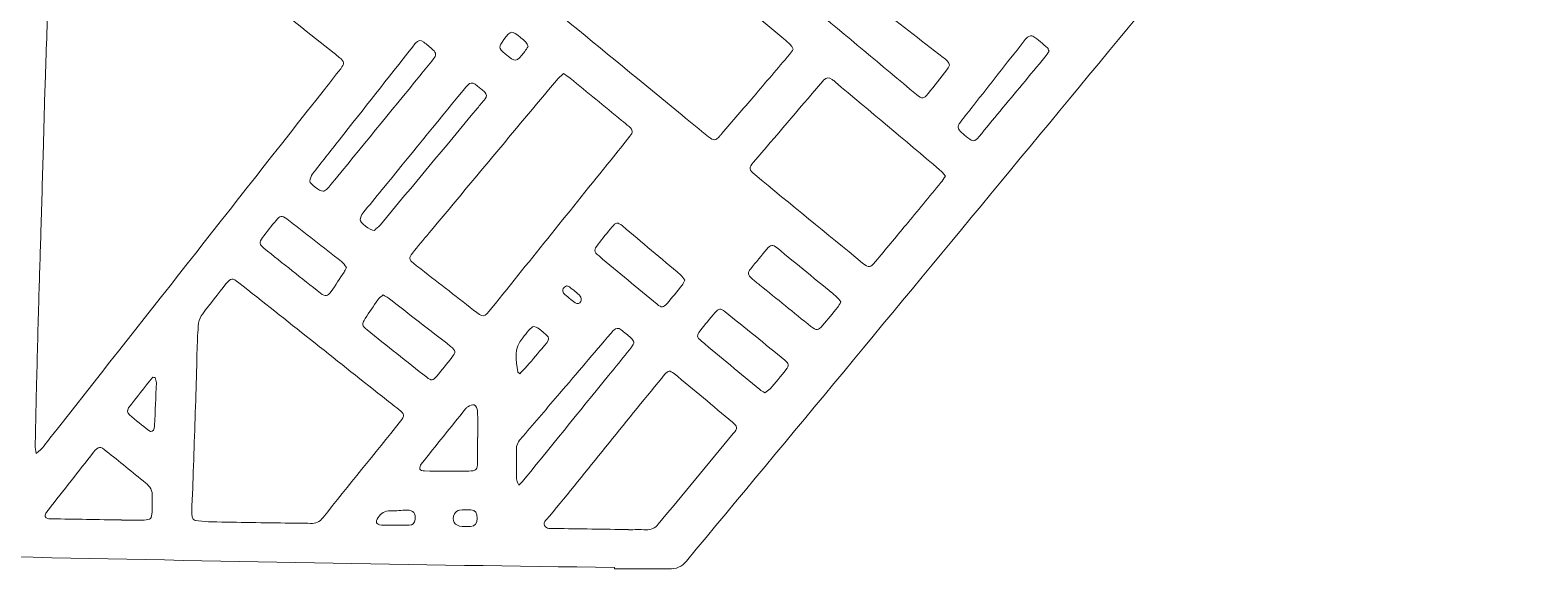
# Model space of a CAD drawing. Header units: centimetres. Extents: x 0 to 122, y -183 to 60.
# Drawn here: x 60.7 to 122.1, y -183 to -160.9 of the extents above; entities that cross this region are included whole.
import ezdxf

# ---------------------------------------------------------------- set-up
doc = ezdxf.new("R2010")
doc.units = ezdxf.units.CM
doc.header["$MEASUREMENT"] = 0
doc.layers.add('Layer 1', color=7, linetype='Continuous')

msp = doc.modelspace()

# ---------------------------------------------------------------- linework, layer by layer
at = {"layer": 'Layer 1', "lineweight": 0}
for points, knots in [([(84.744, -182.939), (68.311, -182.738), (51.881, -182.297), (35.448, -182.027), (34.747, -182.015), (34.045, -181.99), (33.344, -181.987), (33.108, -181.986), (32.921, -181.92), (32.773, -181.739), (21.919, -167.674), (11.193, -153.505), (0.347, -139.435), (-0.029, -138.974), (-0.057, -138.5), (0.064, -137.987), (1.37, -132.65), (2.713, -127.322), (4.032, -121.987), (6.97, -110.149), (9.924, -98.314), (12.847, -86.471), (12.95, -86.046), (13.192, -85.783), (13.57, -85.61), (29.662, -78.239), (45.744, -70.841), (61.843, -63.484), (62.255, -63.313), (62.695, -63.297), (63.101, -63.502), (78.911, -71.487), (94.708, -79.499), (110.514, -87.494), (110.875, -87.676), (111.089, -87.943), (111.175, -88.363), (114.742, -105.566), (118.315, -122.768), (121.898, -139.968), (121.98, -140.485), (122.12, -141.101), (121.799, -141.551), (119.046, -144.891), (116.275, -148.215), (113.515, -151.55), (104.903, -161.919), (96.332, -172.324), (87.704, -182.681), (87.512, -182.913), (87.281, -183.007), (86.973, -183), (86.231, -182.982), (85.487, -182.994), (84.744, -182.994), (84.744, -182.976), (84.744, -182.957), (84.744, -182.939)], [0, 0, 0, 0, 1, 1, 1, 2, 2, 2, 3, 3, 3, 4, 4, 4, 5, 5, 5, 6, 6, 6, 7, 7, 7, 8, 8, 8, 9, 9, 9, 10, 10, 10, 11, 11, 11, 12, 12, 12, 13, 13, 13, 14, 14, 14, 15, 15, 15, 16, 16, 16, 17, 17, 17, 18, 18, 18, 19, 19, 19, 19]), ([(92.094, -161.664), (92.048, -161.592), (92.024, -161.533), (91.982, -161.492), (91.895, -161.405), (91.799, -161.325), (91.704, -161.246), (89.962, -159.789), (88.218, -158.334), (86.476, -156.876), (84.038, -154.835), (81.602, -152.792), (79.164, -150.751), (78.9, -150.53), (78.84, -150.536), (78.617, -150.814), (78.035, -151.538), (77.455, -152.265), (76.875, -152.991), (76.513, -153.442), (76.151, -153.893), (75.792, -154.347), (75.619, -154.566), (75.628, -154.62), (75.84, -154.808), (75.863, -154.829), (75.887, -154.848), (75.911, -154.867), (78.149, -156.698), (80.386, -158.528), (82.623, -160.359), (84.26, -161.7), (85.896, -163.043), (87.533, -164.384), (87.893, -164.679), (88.251, -164.975), (88.613, -165.265), (88.828, -165.437), (88.892, -165.428), (89.082, -165.229), (89.11, -165.2), (89.137, -165.168), (89.164, -165.137), (89.6, -164.626), (90.036, -164.116), (90.471, -163.606), (90.961, -163.033), (91.451, -162.46), (91.939, -161.886), (91.997, -161.818), (92.042, -161.739), (92.094, -161.664)], [0, 0, 0, 0, 1, 1, 1, 2, 2, 2, 3, 3, 3, 4, 4, 4, 5, 5, 5, 6, 6, 6, 7, 7, 7, 8, 8, 8, 9, 9, 9, 10, 10, 10, 11, 11, 11, 12, 12, 12, 13, 13, 13, 14, 14, 14, 15, 15, 15, 16, 16, 16, 17, 17, 17, 17]), ([(60.981, -178.266), (61.262, -178.06), (61.396, -177.837), (61.553, -177.638), (65.313, -172.868), (69.069, -168.097), (72.827, -163.326), (73.05, -163.042), (73.277, -162.76), (73.498, -162.474), (73.663, -162.259), (73.652, -162.187), (73.442, -162.01), (73.372, -161.95), (73.296, -161.896), (73.224, -161.838), (72.213, -161.035), (71.202, -160.233), (70.191, -159.43), (68.348, -157.966), (66.505, -156.501), (64.662, -155.036), (64.39, -154.82), (64.327, -154.82), (64.126, -155.063), (63.303, -156.058), (62.484, -157.056), (61.662, -158.051), (61.551, -158.186), (61.496, -158.331), (61.5, -158.506), (61.505, -158.712), (61.502, -158.919), (61.495, -159.126), (61.452, -160.363), (61.404, -161.601), (61.364, -162.838), (61.332, -163.787), (61.31, -164.737), (61.282, -165.686), (61.25, -166.821), (61.217, -167.956), (61.183, -169.091), (61.155, -170.019), (61.125, -170.948), (61.098, -171.876), (61.065, -173.032), (61.034, -174.187), (61.005, -175.343), (60.983, -176.21), (60.964, -177.077), (60.947, -177.944), (60.945, -178.03), (60.964, -178.116), (60.981, -178.266)], [0, 0, 0, 0, 1, 1, 1, 2, 2, 2, 3, 3, 3, 4, 4, 4, 5, 5, 5, 6, 6, 6, 7, 7, 7, 8, 8, 8, 9, 9, 9, 10, 10, 10, 11, 11, 11, 12, 12, 12, 13, 13, 13, 14, 14, 14, 15, 15, 15, 16, 16, 16, 17, 17, 17, 18, 18, 18, 18]), ([(98.518, -162.333), (98.488, -162.273), (98.472, -162.21), (98.434, -162.167), (98.38, -162.106), (98.311, -162.057), (98.246, -162.007), (96.372, -160.548), (94.498, -159.089), (92.624, -157.63), (92.307, -157.383), (91.991, -157.133), (91.67, -156.89), (91.505, -156.765), (91.408, -156.761), (91.291, -156.897), (91.048, -157.179), (90.821, -157.473), (90.59, -157.764), (90.514, -157.86), (90.527, -157.958), (90.606, -158.045), (90.654, -158.098), (90.711, -158.145), (90.766, -158.191), (91.454, -158.768), (92.142, -159.345), (92.831, -159.921), (94.273, -161.127), (95.714, -162.332), (97.157, -163.536), (97.387, -163.728), (97.449, -163.723), (97.635, -163.493), (97.894, -163.172), (98.148, -162.846), (98.402, -162.52), (98.446, -162.465), (98.477, -162.4), (98.518, -162.333)], [0, 0, 0, 0, 1, 1, 1, 2, 2, 2, 3, 3, 3, 4, 4, 4, 5, 5, 5, 6, 6, 6, 7, 7, 7, 8, 8, 8, 9, 9, 9, 10, 10, 10, 11, 11, 11, 12, 12, 12, 13, 13, 13, 13]), ([(72.775, -167.504), (72.806, -167.489), (72.869, -167.473), (72.912, -167.435), (72.981, -167.374), (73.04, -167.3), (73.099, -167.228), (74.321, -165.734), (75.543, -164.239), (76.765, -162.745), (76.948, -162.521), (77.135, -162.3), (77.312, -162.072), (77.435, -161.912), (77.43, -161.826), (77.291, -161.695), (77.171, -161.582), (77.038, -161.483), (76.909, -161.38), (76.79, -161.285), (76.68, -161.305), (76.583, -161.415), (76.535, -161.469), (76.491, -161.526), (76.447, -161.583), (75.443, -162.856), (74.439, -164.129), (73.436, -165.402), (73.072, -165.864), (72.703, -166.323), (72.346, -166.791), (72.283, -166.872), (72.236, -166.988), (72.234, -167.089), (72.232, -167.194), (72.639, -167.496), (72.775, -167.504)], [0, 0, 0, 0, 1, 1, 1, 2, 2, 2, 3, 3, 3, 4, 4, 4, 5, 5, 5, 6, 6, 6, 7, 7, 7, 8, 8, 8, 9, 9, 9, 10, 10, 10, 11, 11, 11, 12, 12, 12, 12]), ([(81.199, -161.559), (81.165, -161.492), (81.147, -161.43), (81.108, -161.387), (81.047, -161.318), (80.973, -161.26), (80.901, -161.202), (80.515, -160.887), (80.505, -160.888), (80.203, -161.277), (79.972, -161.575), (79.976, -161.62), (80.254, -161.855), (80.692, -162.226), (80.702, -162.225), (81.062, -161.763), (81.112, -161.699), (81.152, -161.629), (81.199, -161.559)], [0, 0, 0, 0, 1, 1, 1, 2, 2, 2, 3, 3, 3, 4, 4, 4, 5, 5, 5, 6, 6, 6, 6]), ([(102.602, -161.753), (102.575, -161.69), (102.569, -161.642), (102.541, -161.618), (102.345, -161.451), (102.151, -161.281), (101.942, -161.131), (101.899, -161.1), (101.782, -161.133), (101.723, -161.172), (101.649, -161.222), (101.598, -161.307), (101.541, -161.38), (100.858, -162.248), (100.175, -163.117), (99.493, -163.985), (99.314, -164.212), (99.132, -164.437), (98.959, -164.668), (98.819, -164.854), (98.83, -164.931), (99.005, -165.089), (99.089, -165.166), (99.178, -165.236), (99.267, -165.306), (99.489, -165.479), (99.539, -165.477), (99.724, -165.258), (100.017, -164.91), (100.303, -164.558), (100.593, -164.209), (101.206, -163.47), (101.821, -162.732), (102.433, -161.993), (102.497, -161.916), (102.549, -161.829), (102.602, -161.753)], [0, 0, 0, 0, 1, 1, 1, 2, 2, 2, 3, 3, 3, 4, 4, 4, 5, 5, 5, 6, 6, 6, 7, 7, 7, 8, 8, 8, 9, 9, 9, 10, 10, 10, 11, 11, 11, 12, 12, 12, 12]), ([(82.649, -162.672), (82.543, -162.774), (82.441, -162.855), (82.359, -162.953), (80.617, -165.037), (78.877, -167.123), (77.136, -169.208), (76.905, -169.486), (76.669, -169.76), (76.443, -170.042), (76.294, -170.227), (76.306, -170.3), (76.485, -170.456), (76.54, -170.504), (76.599, -170.545), (76.656, -170.59), (77.423, -171.185), (78.19, -171.78), (78.956, -172.377), (79.372, -172.702), (79.372, -172.705), (79.706, -172.291), (81.339, -170.264), (82.972, -168.237), (84.605, -166.21), (84.864, -165.888), (85.127, -165.569), (85.381, -165.244), (85.519, -165.066), (85.511, -164.998), (85.349, -164.849), (85.25, -164.758), (85.142, -164.677), (85.039, -164.592), (84.336, -164.016), (83.633, -163.44), (82.929, -162.865), (82.851, -162.802), (82.764, -162.75), (82.649, -162.672)], [0, 0, 0, 0, 1, 1, 1, 2, 2, 2, 3, 3, 3, 4, 4, 4, 5, 5, 5, 6, 6, 6, 7, 7, 7, 8, 8, 8, 9, 9, 9, 10, 10, 10, 11, 11, 11, 12, 12, 12, 13, 13, 13, 13]), ([(74.883, -169.11), (74.944, -169.052), (75.047, -168.972), (75.129, -168.874), (76.459, -167.282), (77.787, -165.689), (79.115, -164.095), (79.221, -163.968), (79.326, -163.842), (79.431, -163.714), (79.509, -163.617), (79.499, -163.522), (79.415, -163.436), (79.365, -163.385), (79.309, -163.338), (79.254, -163.292), (78.866, -162.97), (78.849, -162.97), (78.526, -163.365), (77.415, -164.722), (76.305, -166.081), (75.195, -167.44), (74.933, -167.76), (74.668, -168.076), (74.413, -168.4), (74.353, -168.476), (74.301, -168.577), (74.293, -168.67), (74.284, -168.78), (74.699, -169.104), (74.883, -169.11)], [0, 0, 0, 0, 1, 1, 1, 2, 2, 2, 3, 3, 3, 4, 4, 4, 5, 5, 5, 6, 6, 6, 7, 7, 7, 8, 8, 8, 9, 9, 9, 10, 10, 10, 10]), ([(98.343, -166.876), (98.255, -166.778), (98.191, -166.685), (98.107, -166.615), (96.677, -165.413), (95.244, -164.213), (93.812, -163.012), (93.772, -162.979), (93.735, -162.943), (93.692, -162.914), (93.542, -162.811), (93.474, -162.817), (93.34, -162.945), (93.295, -162.988), (93.258, -163.039), (93.218, -163.086), (92.298, -164.16), (91.378, -165.234), (90.458, -166.31), (90.262, -166.539), (90.267, -166.618), (90.508, -166.816), (91.985, -168.027), (93.464, -169.237), (94.943, -170.446), (95.202, -170.658), (95.25, -170.651), (95.47, -170.388), (95.888, -169.889), (96.302, -169.387), (96.717, -168.886), (97.199, -168.306), (97.68, -167.726), (98.159, -167.143), (98.222, -167.066), (98.273, -166.979), (98.343, -166.876)], [0, 0, 0, 0, 1, 1, 1, 2, 2, 2, 3, 3, 3, 4, 4, 4, 5, 5, 5, 6, 6, 6, 7, 7, 7, 8, 8, 8, 9, 9, 9, 10, 10, 10, 11, 11, 11, 12, 12, 12, 12]), ([(73.736, -170.628), (73.669, -170.546), (73.613, -170.447), (73.529, -170.382), (72.783, -169.796), (72.034, -169.215), (71.282, -168.637), (71.084, -168.485), (71.01, -168.497), (70.845, -168.697), (70.654, -168.928), (70.469, -169.163), (70.289, -169.401), (70.14, -169.598), (70.148, -169.683), (70.346, -169.842), (71.119, -170.46), (71.896, -171.073), (72.674, -171.684), (72.872, -171.839), (72.959, -171.823), (73.104, -171.615), (73.288, -171.354), (73.462, -171.086), (73.638, -170.819), (73.671, -170.768), (73.694, -170.711), (73.736, -170.628)], [0, 0, 0, 0, 1, 1, 1, 2, 2, 2, 3, 3, 3, 4, 4, 4, 5, 5, 5, 6, 6, 6, 7, 7, 7, 8, 8, 8, 9, 9, 9, 9]), ([(87.636, -171.151), (87.579, -171.078), (87.534, -170.995), (87.467, -170.939), (86.672, -170.265), (85.874, -169.593), (85.073, -168.925), (84.873, -168.757), (84.814, -168.766), (84.641, -168.972), (84.449, -169.202), (84.263, -169.437), (84.077, -169.672), (83.89, -169.907), (83.889, -169.97), (84.113, -170.158), (84.905, -170.821), (85.7, -171.48), (86.497, -172.136), (86.683, -172.289), (86.758, -172.283), (86.914, -172.102), (87.123, -171.86), (87.323, -171.609), (87.522, -171.358), (87.566, -171.304), (87.591, -171.235), (87.636, -171.151)], [0, 0, 0, 0, 1, 1, 1, 2, 2, 2, 3, 3, 3, 4, 4, 4, 5, 5, 5, 6, 6, 6, 7, 7, 7, 8, 8, 8, 9, 9, 9, 9]), ([(94.05, -172.043), (93.985, -171.964), (93.937, -171.884), (93.869, -171.828), (93.057, -171.158), (92.243, -170.491), (91.427, -169.827), (91.247, -169.681), (91.168, -169.69), (91.011, -169.873), (90.783, -170.139), (90.56, -170.41), (90.343, -170.686), (90.211, -170.854), (90.222, -170.935), (90.385, -171.082), (90.493, -171.179), (90.61, -171.264), (90.723, -171.354), (91.42, -171.919), (92.117, -172.485), (92.816, -173.048), (93.049, -173.235), (93.107, -173.23), (93.3, -173.005), (93.509, -172.763), (93.712, -172.515), (93.913, -172.267), (93.963, -172.205), (93.997, -172.13), (94.05, -172.043)], [0, 0, 0, 0, 1, 1, 1, 2, 2, 2, 3, 3, 3, 4, 4, 4, 5, 5, 5, 6, 6, 6, 7, 7, 7, 8, 8, 8, 9, 9, 9, 10, 10, 10, 10]), ([(71.424, -181.12), (71.424, -181.122), (71.424, -181.125), (71.423, -181.128), (71.702, -181.128), (71.981, -181.119), (72.259, -181.131), (72.475, -181.141), (72.634, -181.066), (72.768, -180.899), (73.828, -179.579), (74.892, -178.263), (75.953, -176.943), (76.137, -176.715), (76.127, -176.655), (75.892, -176.464), (75.668, -176.282), (75.438, -176.106), (75.212, -175.927), (73.245, -174.37), (71.28, -172.813), (69.313, -171.257), (69.043, -171.043), (68.991, -171.047), (68.786, -171.305), (68.465, -171.709), (68.142, -172.112), (67.833, -172.525), (67.75, -172.636), (67.675, -172.777), (67.66, -172.911), (67.622, -173.258), (67.614, -173.609), (67.602, -173.96), (67.582, -174.589), (67.57, -175.218), (67.549, -175.847), (67.507, -177.146), (67.462, -178.445), (67.418, -179.744), (67.406, -180.074), (67.381, -180.403), (67.38, -180.733), (67.379, -180.947), (67.45, -181.013), (67.653, -181.032), (67.837, -181.05), (68.022, -181.067), (68.208, -181.07), (69.28, -181.089), (70.352, -181.104), (71.424, -181.12)], [0, 0, 0, 0, 1, 1, 1, 2, 2, 2, 3, 3, 3, 4, 4, 4, 5, 5, 5, 6, 6, 6, 7, 7, 7, 8, 8, 8, 9, 9, 9, 10, 10, 10, 11, 11, 11, 12, 12, 12, 13, 13, 13, 14, 14, 14, 15, 15, 15, 16, 16, 16, 17, 17, 17, 17]), ([(75.24, -171.754), (75.165, -171.824), (75.081, -171.882), (75.025, -171.96), (74.846, -172.212), (74.675, -172.47), (74.506, -172.729), (74.36, -172.951), (74.367, -173.021), (74.585, -173.195), (75.398, -173.844), (76.214, -174.49), (77.032, -175.133), (77.222, -175.282), (77.29, -175.275), (77.446, -175.09), (77.66, -174.839), (77.864, -174.58), (78.069, -174.321), (78.239, -174.106), (78.236, -174.041), (78.013, -173.866), (77.161, -173.2), (76.304, -172.539), (75.448, -171.878), (75.393, -171.835), (75.327, -171.805), (75.24, -171.754)], [0, 0, 0, 0, 1, 1, 1, 2, 2, 2, 3, 3, 3, 4, 4, 4, 5, 5, 5, 6, 6, 6, 7, 7, 7, 8, 8, 8, 9, 9, 9, 9]), ([(82.774, -171.381), (82.727, -171.417), (82.655, -171.444), (82.64, -171.49), (82.62, -171.548), (82.62, -171.649), (82.657, -171.685), (82.805, -171.826), (82.967, -171.956), (83.132, -172.077), (83.217, -172.14), (83.327, -172.122), (83.371, -172.028), (83.398, -171.97), (83.386, -171.853), (83.344, -171.81), (83.208, -171.67), (83.052, -171.55), (82.9, -171.427), (82.87, -171.403), (82.825, -171.399), (82.774, -171.381)], [0, 0, 0, 0, 1, 1, 1, 2, 2, 2, 3, 3, 3, 4, 4, 4, 5, 5, 5, 6, 6, 6, 7, 7, 7, 7]), ([(90.926, -175.77), (90.999, -175.717), (91.083, -175.676), (91.139, -175.611), (91.362, -175.354), (91.581, -175.092), (91.793, -174.825), (91.927, -174.656), (91.92, -174.575), (91.747, -174.434), (90.931, -173.768), (90.113, -173.106), (89.291, -172.447), (89.103, -172.295), (89.037, -172.303), (88.876, -172.488), (88.666, -172.73), (88.464, -172.978), (88.265, -173.229), (88.119, -173.414), (88.125, -173.486), (88.314, -173.644), (89.113, -174.313), (89.917, -174.978), (90.72, -175.643), (90.774, -175.687), (90.84, -175.717), (90.926, -175.77)], [0, 0, 0, 0, 1, 1, 1, 2, 2, 2, 3, 3, 3, 4, 4, 4, 5, 5, 5, 6, 6, 6, 7, 7, 7, 8, 8, 8, 9, 9, 9, 9]), ([(80.86, -174.988), (80.938, -174.91), (81.012, -174.843), (81.077, -174.767), (81.306, -174.502), (81.531, -174.234), (81.757, -173.966), (82.118, -173.538), (82.191, -173.56), (81.647, -173.151), (81.462, -173.012), (81.387, -173.024), (81.23, -173.204), (81.142, -173.305), (81.068, -173.418), (80.977, -173.516), (80.586, -173.936), (80.725, -174.434), (80.77, -174.918), (80.771, -174.931), (80.8, -174.942), (80.86, -174.988)], [0, 0, 0, 0, 1, 1, 1, 2, 2, 2, 3, 3, 3, 4, 4, 4, 5, 5, 5, 6, 6, 6, 7, 7, 7, 7]), ([(80.814, -179.569), (80.931, -179.44), (81.008, -179.363), (81.077, -179.278), (82.295, -177.781), (83.513, -176.284), (84.73, -174.786), (84.971, -174.49), (85.215, -174.196), (85.45, -173.895), (85.577, -173.732), (85.57, -173.661), (85.423, -173.522), (85.296, -173.402), (85.156, -173.294), (85.02, -173.184), (84.914, -173.099), (84.809, -173.112), (84.714, -173.202), (84.669, -173.244), (84.631, -173.294), (84.591, -173.341), (83.894, -174.157), (83.198, -174.974), (82.501, -175.79), (81.998, -176.378), (81.493, -176.965), (80.992, -177.555), (80.866, -177.702), (80.719, -177.841), (80.719, -178.06), (80.721, -178.473), (80.717, -178.886), (80.724, -179.299), (80.725, -179.369), (80.768, -179.438), (80.814, -179.569)], [0, 0, 0, 0, 1, 1, 1, 2, 2, 2, 3, 3, 3, 4, 4, 4, 5, 5, 5, 6, 6, 6, 7, 7, 7, 8, 8, 8, 9, 9, 9, 10, 10, 10, 11, 11, 11, 12, 12, 12, 12]), ([(85.327, -181.387), (85.327, -181.389), (85.327, -181.39), (85.327, -181.392), (85.564, -181.392), (85.802, -181.381), (86.039, -181.396), (86.257, -181.41), (86.412, -181.326), (86.547, -181.163), (87.573, -179.922), (88.603, -178.684), (89.63, -177.443), (89.81, -177.225), (89.809, -177.156), (89.6, -176.981), (88.8, -176.312), (87.998, -175.647), (87.193, -174.985), (87.02, -174.843), (86.961, -174.855), (86.804, -175.025), (86.762, -175.07), (86.725, -175.12), (86.686, -175.168), (85.149, -177.058), (83.611, -178.948), (82.078, -180.841), (81.987, -180.954), (81.794, -181.052), (81.874, -181.222), (81.948, -181.381), (82.147, -181.335), (82.296, -181.338), (83.306, -181.358), (84.317, -181.371), (85.327, -181.387)], [0, 0, 0, 0, 1, 1, 1, 2, 2, 2, 3, 3, 3, 4, 4, 4, 5, 5, 5, 6, 6, 6, 7, 7, 7, 8, 8, 8, 9, 9, 9, 10, 10, 10, 11, 11, 11, 12, 12, 12, 12]), ([(65.872, -175.15), (65.84, -175.144), (65.807, -175.138), (65.774, -175.133), (65.444, -175.552), (65.113, -175.971), (64.785, -176.393), (64.71, -176.491), (64.735, -176.597), (64.822, -176.672), (65.081, -176.892), (65.342, -177.111), (65.612, -177.319), (65.717, -177.399), (65.807, -177.352), (65.841, -177.223), (65.852, -177.184), (65.851, -177.141), (65.852, -177.1), (65.878, -176.523), (65.905, -175.945), (65.925, -175.368), (65.928, -175.296), (65.891, -175.223), (65.872, -175.15)], [0, 0, 0, 0, 1, 1, 1, 2, 2, 2, 3, 3, 3, 4, 4, 4, 5, 5, 5, 6, 6, 6, 7, 7, 7, 8, 8, 8, 8]), ([(79.125, -177.601), (79.126, -177.601), (79.127, -177.601), (79.128, -177.601), (79.128, -177.24), (79.136, -176.879), (79.122, -176.519), (79.118, -176.431), (79.057, -176.302), (78.988, -176.273), (78.92, -176.243), (78.806, -176.309), (78.716, -176.343), (78.681, -176.357), (78.655, -176.398), (78.629, -176.429), (78.021, -177.184), (77.412, -177.939), (76.809, -178.697), (76.765, -178.752), (76.739, -178.847), (76.754, -178.911), (76.762, -178.948), (76.872, -178.98), (76.936, -178.981), (77.544, -178.987), (78.152, -178.988), (78.76, -178.985), (79.063, -178.983), (79.12, -178.924), (79.124, -178.621), (79.128, -178.281), (79.125, -177.941), (79.125, -177.601)], [0, 0, 0, 0, 1, 1, 1, 2, 2, 2, 3, 3, 3, 4, 4, 4, 5, 5, 5, 6, 6, 6, 7, 7, 7, 8, 8, 8, 9, 9, 9, 10, 10, 10, 11, 11, 11, 11]), ([(64.493, -180.991), (64.493, -180.992), (64.493, -180.994), (64.493, -180.995), (64.802, -180.995), (65.111, -180.997), (65.42, -180.994), (65.682, -180.991), (65.743, -180.93), (65.749, -180.664), (65.755, -180.458), (65.736, -180.25), (65.756, -180.045), (65.78, -179.788), (65.671, -179.618), (65.479, -179.466), (64.938, -179.036), (64.406, -178.597), (63.87, -178.162), (63.61, -177.951), (63.55, -177.955), (63.347, -178.213), (62.727, -178.997), (62.11, -179.783), (61.491, -180.569), (61.453, -180.617), (61.411, -180.664), (61.38, -180.717), (61.319, -180.823), (61.362, -180.896), (61.469, -180.931), (61.516, -180.946), (61.57, -180.943), (61.622, -180.944), (62.579, -180.96), (63.536, -180.975), (64.493, -180.991)], [0, 0, 0, 0, 1, 1, 1, 2, 2, 2, 3, 3, 3, 4, 4, 4, 5, 5, 5, 6, 6, 6, 7, 7, 7, 8, 8, 8, 9, 9, 9, 10, 10, 10, 11, 11, 11, 12, 12, 12, 12]), ([(75.755, -181.202), (75.755, -181.204), (75.755, -181.206), (75.755, -181.208), (75.94, -181.208), (76.125, -181.212), (76.31, -181.207), (76.455, -181.204), (76.531, -181.119), (76.553, -180.978), (76.593, -180.72), (76.487, -180.587), (76.222, -180.589), (75.997, -180.59), (75.771, -180.622), (75.546, -180.614), (75.31, -180.604), (75.158, -180.716), (75.033, -180.893), (74.908, -181.07), (74.953, -181.183), (75.17, -181.199), (75.364, -181.213), (75.56, -181.202), (75.755, -181.202)], [0, 0, 0, 0, 1, 1, 1, 2, 2, 2, 3, 3, 3, 4, 4, 4, 5, 5, 5, 6, 6, 6, 7, 7, 7, 8, 8, 8, 8]), ([(78.616, -181.257), (78.616, -181.257), (78.616, -181.257), (78.616, -181.256), (78.688, -181.256), (78.76, -181.262), (78.831, -181.255), (79.032, -181.237), (79.1, -181.151), (79.101, -180.923), (79.103, -180.696), (79.034, -180.596), (78.842, -180.582), (78.689, -180.57), (78.532, -180.563), (78.382, -180.587), (78.305, -180.599), (78.209, -180.667), (78.173, -180.736), (78.032, -181.011), (78.185, -181.249), (78.493, -181.257), (78.534, -181.258), (78.575, -181.257), (78.616, -181.257)], [0, 0, 0, 0, 1, 1, 1, 2, 2, 2, 3, 3, 3, 4, 4, 4, 5, 5, 5, 6, 6, 6, 7, 7, 7, 8, 8, 8, 8])]:
    msp.add_open_spline(points, degree=3, knots=knots, dxfattribs=at)

doc.saveas('drawing.dxf')
